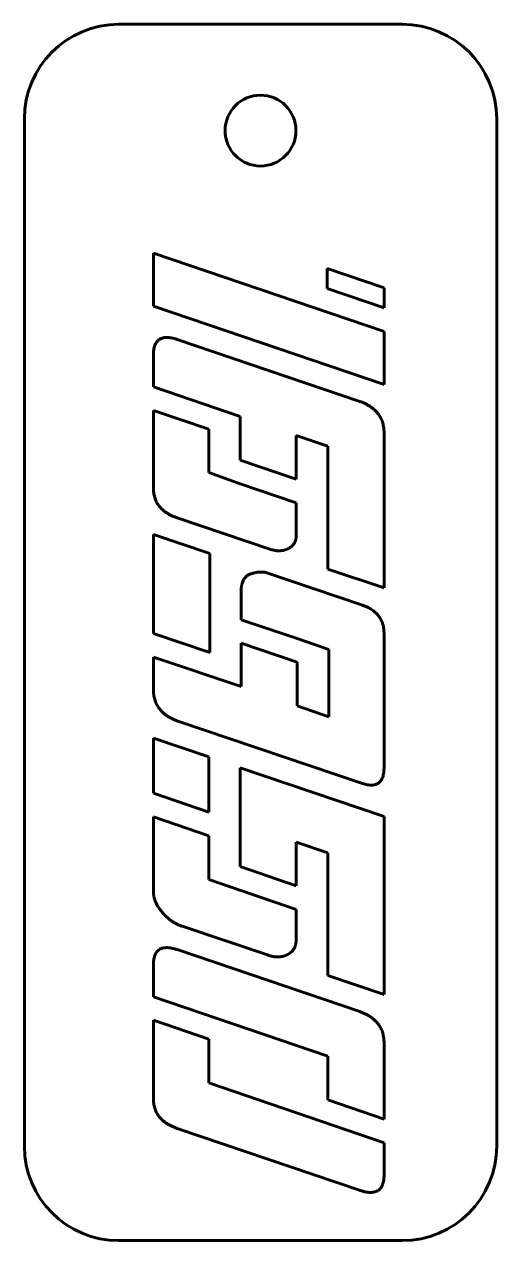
# Model space of a CAD drawing. Header units: millimetres. Extents: x -101.8 to -81.8, y 150.6 to 202.1.
import ezdxf

# ---------------------------------------------------------------- set-up
doc = ezdxf.new("R2010")
doc.units = ezdxf.units.MM
doc.linetypes.add('K5LT_BASIC', pattern=[0])
doc.layers.add('Системный слой', color=7, linetype='Continuous')

msp = doc.modelspace()

# ---------------------------------------------------------------- linework, layer by layer
at = {"layer": 'Системный слой', "color": 143, "linetype": 'K5LT_BASIC', "lineweight": 60, "true_color": 0x33acca}
for p, q in [((-85.799, 202.091), (-97.799, 202.091)), ((-101.799, 198.091), (-101.799, 154.591)), ((-81.799, 154.591), (-81.799, 198.091)), ((-96.333, 192.398), (-86.567, 189.083)), ((-96.333, 190.152), (-96.333, 192.398)), ((-88.977, 191.759), (-86.567, 190.94)), ((-88.977, 190.91), (-88.977, 191.759)), ((-86.567, 190.083), (-88.977, 190.91)), ((-86.567, 190.94), (-86.567, 190.083)), ((-86.567, 186.837), (-96.333, 190.152)), ((-86.567, 189.083), (-86.567, 186.837)), ((-95.327, 188.748), (-87.597, 186.127)), ((-96.333, 186.743), (-96.333, 188.092)), ((-92.659, 185.487), (-96.333, 186.743)), ((-96.333, 185.743), (-93.993, 184.943)), ((-96.333, 182.453), (-96.333, 185.743)), ((-92.659, 183.64), (-92.659, 185.487)), ((-93.993, 184.943), (-93.993, 183.108)), ((-88.954, 184.231), (-90.288, 184.684)), ((-90.288, 184.684), (-90.288, 182.829)), ((-86.567, 184.793), (-86.567, 178.225)), ((-88.954, 179.029), (-88.954, 184.231)), ((-90.288, 182.829), (-92.659, 183.64)), ((-93.993, 183.108), (-92.659, 182.64)), ((-92.659, 182.64), (-90.288, 181.829)), ((-90.288, 181.829), (-90.288, 180.448)), ((-91.411, 179.871), (-95.327, 181.197)), ((-96.333, 176.3), (-96.333, 180.495)), ((-96.333, 180.495), (-93.946, 179.684)), ((-93.946, 179.684), (-93.946, 175.499)), ((-91.622, 178.896), (-87.48, 177.492)), ((-86.567, 178.225), (-88.954, 179.029)), ((-92.612, 176.883), (-92.612, 178.225)), ((-90.241, 176.088), (-92.612, 176.883)), ((-93.946, 175.499), (-96.333, 176.3)), ((-86.567, 176.259), (-86.567, 170.643)), ((-92.612, 175.883), (-90.241, 175.088)), ((-92.612, 174.052), (-92.612, 175.883)), ((-88.907, 175.62), (-90.241, 176.088)), ((-88.907, 172.773), (-88.907, 175.62)), ((-96.333, 173.935), (-96.333, 175.3)), ((-96.333, 175.3), (-92.612, 174.052)), ((-90.241, 175.088), (-90.241, 173.241)), ((-90.241, 173.241), (-88.907, 172.773)), ((-87.48, 169.949), (-95.303, 172.585)), ((-96.333, 171.86), (-93.993, 171.072)), ((-96.333, 169.54), (-96.333, 171.86)), ((-93.993, 171.072), (-93.993, 168.737)), ((-92.659, 166.427), (-92.659, 170.604)), ((-92.659, 170.604), (-86.567, 168.545)), ((-93.993, 168.737), (-96.333, 169.54)), ((-96.333, 168.54), (-93.993, 167.737)), ((-96.333, 165.362), (-96.333, 168.54)), ((-86.567, 168.545), (-86.567, 161.018)), ((-93.993, 167.737), (-93.993, 165.885)), ((-88.954, 167.008), (-90.288, 167.461)), ((-90.288, 167.461), (-90.288, 165.614)), ((-88.954, 161.821), (-88.954, 167.008)), ((-90.288, 165.614), (-92.659, 166.427)), ((-93.993, 165.885), (-90.288, 164.614)), ((-90.288, 164.614), (-90.288, 163.342)), ((-91.505, 162.687), (-95.116, 163.904)), ((-95.327, 162.913), (-87.597, 160.292)), ((-96.333, 160.921), (-96.333, 162.258)), ((-86.567, 161.018), (-88.954, 161.821)), ((-88.954, 158.397), (-96.333, 160.921)), ((-96.333, 156.603), (-96.333, 159.921)), ((-96.333, 159.921), (-93.993, 159.121)), ((-93.993, 159.121), (-93.993, 157.273)), ((-86.567, 158.958), (-86.567, 155.733)), ((-88.954, 156.55), (-88.954, 158.397)), ((-93.993, 157.273), (-86.567, 154.733)), ((-86.567, 155.733), (-88.954, 156.55)), ((-87.643, 152.741), (-95.327, 155.347)), ((-86.567, 154.733), (-86.567, 153.381)), ((-97.799, 150.591), (-85.799, 150.591))]:
    msp.add_line(p, q, dxfattribs=at)
msp.add_circle((-91.799, 197.591), 1.5, dxfattribs=at)
for centre, start, end in [((-97.799, 198.091), 90, 180), ((-85.799, 198.091), 0, 90), ((-97.799, 154.591), 180, 270), ((-85.799, 154.591), 270, 0)]:
    msp.add_arc(centre, 4, start, end, dxfattribs=at)
for points in [[(-96.333, 188.092), (-96.333, 189.083), (-95.327, 188.748)], [(-87.597, 186.127), (-86.567, 185.752), (-86.567, 184.793)], [(-95.327, 181.197), (-96.333, 181.54), (-96.333, 182.453)], [(-90.288, 180.448), (-90.288, 180.058), (-90.966, 179.723), (-91.411, 179.871)], [(-92.612, 178.225), (-92.565, 178.654), (-92.019, 178.919), (-91.622, 178.896)], [(-87.48, 177.492), (-86.567, 177.195), (-86.567, 176.259)], [(-95.303, 172.585), (-96.333, 172.96), (-96.333, 173.935)], [(-86.567, 170.643), (-86.567, 169.645), (-87.48, 169.949)], [(-95.116, 163.904), (-95.584, 164.052), (-96.333, 164.933), (-96.333, 165.362)], [(-90.288, 163.342), (-90.288, 162.89), (-91.037, 162.515), (-91.505, 162.687)], [(-96.333, 162.258), (-96.333, 163.248), (-95.327, 162.913)], [(-87.597, 160.292), (-86.567, 159.918), (-86.567, 158.958)], [(-95.327, 155.347), (-96.333, 155.682), (-96.333, 156.603)], [(-86.567, 153.381), (-86.567, 152.351), (-87.643, 152.741)]]:
    msp.add_open_spline(points, degree=2, dxfattribs=at)

doc.saveas('drawing.dxf')
